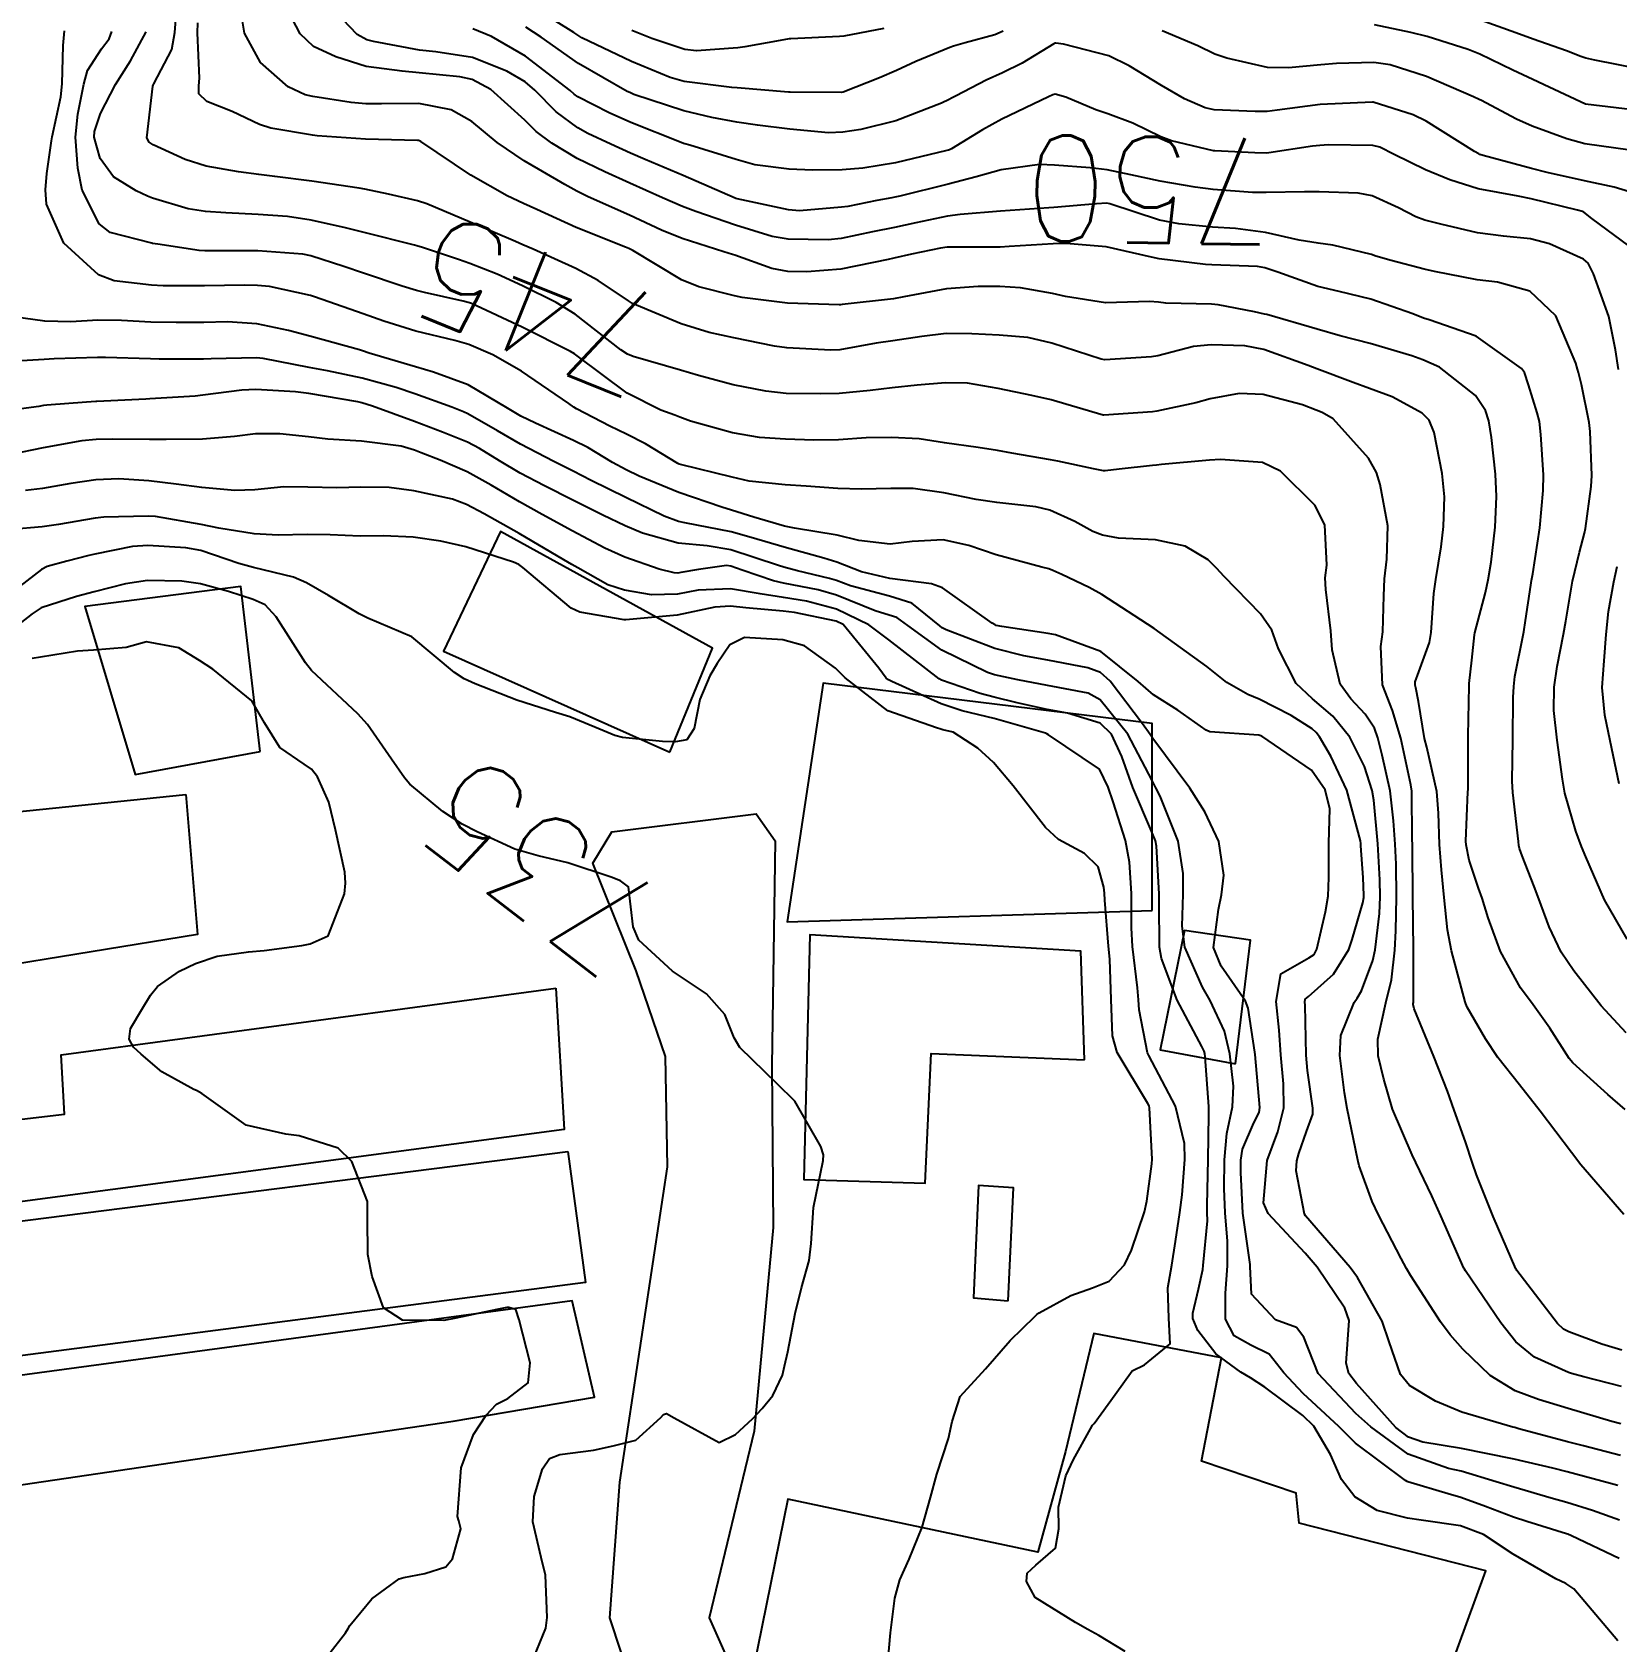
# Model space of a CAD drawing. Header units: metres. Extents: x 318500 to 325275, y 7408834 to 7428799.
# Drawn here: x 323485.8 to 323545.6, y 7420951.8 to 7421012.5 of the extents above; entities that cross this region are included whole.
import ezdxf
from ezdxf.enums import TextEntityAlignment as Align

# ---------------------------------------------------------------- set-up
doc = ezdxf.new("R2010")
doc.units = ezdxf.units.M
doc.header["$MEASUREMENT"] = 0
for name, color, linetype in [('Cemitério', 206, 'Continuous'), ('Cotas', 45, 'Continuous'), ('Curvas de Nivel 1m', 11, 'Continuous'), ('Curvas de Nivel 5m', 15, 'Continuous'), ('Edificações', 30, 'Continuous'), ('Vias Primárias', 230, 'Continuous'), ('Vias Secundárias', 230, 'Continuous')]:
    doc.layers.add(name, color=color, linetype=linetype)
doc.styles.add('Style-STANDARD', font='STANDARD.shx')

msp = doc.modelspace()

# ---------------------------------------------------------------- linework, layer by layer
at = {"layer": 'Cemitério'}
msp.add_lwpolyline([(323528.105, 7420979.365), (323528.105, 7420986.421), (323515.694, 7420987.933), (323514.331, 7420978.937), (323528.105, 7420979.365)], dxfattribs=at)
at = {"layer": 'Curvas de Nivel 1m', "flags": 128}
for points, elevation in [([(323545.891, 7420967.9), (323544.279, 7420969.776), (323543.917, 7420970.229), (323542.744, 7420971.798), (323541.955, 7420972.786), (323541.141, 7420973.822), (323540.675, 7420974.527), (323539.989, 7420975.723), (323539.939, 7420975.841), (323539.915, 7420975.917), (323539.391, 7420977.846), (323539.242, 7420978.638), (323539.114, 7420979.849), (323539.016, 7420980.895), (323538.936, 7420981.851), (323538.907, 7420983.033), (323538.841, 7420983.853), (323538.458, 7420985.524), (323538.38, 7420985.858), (323538.144, 7420987.242), (323538.049, 7420987.761), (323538.026, 7420987.862), (323538.027, 7420987.987), (323538.158, 7420988.365), (323538.56, 7420989.471), (323538.622, 7420989.856), (323538.732, 7420991.324), (323538.799, 7420991.854), (323538.999, 7420993.076), (323539.09, 7420993.851), (323539.124, 7420994.974), (323539.045, 7420995.852), (323538.739, 7420997.399), (323538.555, 7420997.857), (323538.293, 7420998.125), (323537.155, 7420998.734), (323536.302, 7420999.059), (323535.685, 7420999.281), (323534.309, 7420999.793), (323533.981, 7420999.923), (323532.319, 7421000.525), (323531.603, 7421000.668), (323530.321, 7421000.704), (323529.659, 7421000.641), (323528.314, 7421000.293), (323528.072, 7421000.244), (323526.312, 7421000.136), (323526.176, 7421000.158), (323524.321, 7421000.763), (323523.414, 7421000.974), (323522.325, 7421001.07), (323521.296, 7421001.12), (323520.325, 7421001.129), (323519.415, 7421001.022), (323518.321, 7421000.858), (323517.694, 7421000.765), (323516.315, 7421000.519), (323515.983, 7421000.495), (323514.316, 7421000.588), (323513.853, 7421000.651), (323512.321, 7421000.96), (323511.381, 7421001.167), (323510.329, 7421001.491), (323508.501, 7421002.258), (323508.341, 7421002.356), (323507.197, 7421003.125), (323506.353, 7421003.575), (323504.748, 7421004.306), (323504.363, 7421004.479), (323504.075, 7421004.604), (323502.375, 7421005.332), (323500.731, 7421006.019), (323500.386, 7421006.129), (323499.288, 7421006.381), (323498.393, 7421006.568), (323498.178, 7421006.609), (323496.397, 7421006.88), (323495.004, 7421007.046), (323494.4, 7421007.123), (323493.633, 7421007.227), (323492.405, 7421007.438), (323491.618, 7421007.692), (323490.416, 7421008.241), (323490.256, 7421008.341), (323490.169, 7421008.504), (323490.392, 7421010.453), (323490.41, 7421010.5), (323490.422, 7421010.518), (323490.441, 7421010.549), (323491.113, 7421011.838), (323491.224, 7421012.489), (323491.316, 7421013.659)], 746), ([(323546.028, 7420978.287), (323545.163, 7420979.769), (323544.46, 7420981.382), (323544.297, 7420981.778), (323544.079, 7420982.359), (323543.676, 7420983.786), (323543.582, 7420984.313), (323543.375, 7420985.791), (323543.256, 7420986.908), (323543.269, 7420987.793), (323543.38, 7420988.573), (323543.62, 7420989.788), (323543.702, 7420990.272), (323543.961, 7420991.784), (323544.221, 7420992.883), (323544.413, 7420993.594), (323544.453, 7420993.778), (323544.667, 7420995.363), (323544.691, 7420995.776), (323544.632, 7420997.429), (323544.593, 7420997.777), (323544.304, 7420999.205), (323544.185, 7420999.658), (323544.149, 7420999.782), (323544.087, 7421000.01), (323543.333, 7421001.795), (323542.354, 7421002.726), (323541.124, 7421003.063), (323540.36, 7421003.157), (323538.747, 7421003.473), (323538.365, 7421003.56), (323537.114, 7421003.879), (323536.536, 7421004.052), (323536.372, 7421004.107), (323534.923, 7421004.467), (323534.369, 7421004.533), (323533.649, 7421004.649), (323532.375, 7421004.942), (323531.25, 7421005.084), (323530.377, 7421005.135), (323529.107, 7421005.261), (323528.381, 7421005.408), (323526.507, 7421006.019), (323526.39, 7421006.041), (323526, 7421006.026), (323524.388, 7421005.885), (323524.206, 7421005.872), (323522.385, 7421005.743), (323520.859, 7421005.619), (323520.382, 7421005.558), (323519.19, 7421005.305), (323518.375, 7421005.133), (323517.552, 7421004.963), (323516.368, 7421004.715), (323515.875, 7421004.658), (323514.368, 7421004.686), (323513.769, 7421004.789), (323512.375, 7421005.211), (323510.884, 7421005.731), (323510.385, 7421005.925), (323509.627, 7421006.248), (323508.398, 7421006.805), (323507.45, 7421007.229), (323506.412, 7421007.732), (323505.452, 7421008.305), (323504.864, 7421008.753), (323504.429, 7421009.171), (323503.15, 7421010.333), (323502.446, 7421010.71), (323501.986, 7421010.807), (323500.449, 7421010.965), (323499.808, 7421011.021), (323498.452, 7421011.205), (323497.297, 7421011.567), (323496.463, 7421011.96), (323495.959, 7421012.428), (323495.364, 7421013.559)], 749), ([(323522.477, 7421012.533), (323522.163, 7421012.395), (323521.043, 7421012.094), (323520.6, 7421011.967), (323520.467, 7421011.914), (323519.186, 7421011.392), (323518.454, 7421011.056), (323517.814, 7421010.775), (323516.441, 7421010.235), (323516.376, 7421010.226), (323514.441, 7421010.235), (323514.384, 7421010.238), (323512.443, 7421010.393), (323512.248, 7421010.408), (323510.446, 7421010.638), (323509.91, 7421010.784), (323508.457, 7421011.386), (323506.588, 7421012.288), (323506.471, 7421012.358), (323506.278, 7421012.488), (323504.489, 7421013.603)], 753), ([(323545.942, 7420971.862), (323545.296, 7420972.42), (323543.968, 7420973.622), (323543.835, 7420973.782), (323543.108, 7420974.919), (323542.471, 7420975.803), (323542, 7420976.452), (323541.248, 7420977.822), (323540.78, 7420979.088), (323540.548, 7420979.833), (323540.419, 7420980.2), (323540.064, 7420981.262), (323539.947, 7420981.841), (323539.936, 7420981.977), (323540.016, 7420983.841), (323540.017, 7420983.925), (323540.021, 7420985.841), (323540.018, 7420985.954), (323540.061, 7420987.841), (323540.064, 7420987.928), (323540.165, 7420988.81), (323540.259, 7420989.759), (323540.277, 7420989.839), (323540.676, 7420991.36), (323540.776, 7420991.832), (323540.885, 7420992.498), (323541.048, 7420993.828), (323541.091, 7420994.984), (323541.055, 7420995.828), (323540.904, 7420997.208), (323540.807, 7420997.832), (323540.682, 7420998.222), (323540.299, 7420998.789), (323538.939, 7420999.854), (323538.314, 7421000.138), (323537.901, 7421000.282), (323536.323, 7421000.748), (323535.189, 7421001.046), (323534.331, 7421001.289), (323532.432, 7421001.846), (323532.339, 7421001.864), (323531.962, 7421001.946), (323530.59, 7421002.214), (323530.343, 7421002.235), (323528.62, 7421002.273), (323528.343, 7421002.308), (323528.006, 7421002.34), (323526.343, 7421002.287), (323524.829, 7421002.527), (323524.346, 7421002.639), (323523.134, 7421002.855), (323522.348, 7421002.896), (323521.54, 7421002.896), (323520.347, 7421002.818), (323518.729, 7421002.509), (323518.343, 7421002.44), (323516.404, 7421002.222), (323516.341, 7421002.214), (323516.291, 7421002.21), (323514.341, 7421002.276), (323512.628, 7421002.49), (323512.343, 7421002.552), (323511, 7421002.884), (323510.349, 7421003.15), (323508.508, 7421004.259), (323508.361, 7421004.335), (323508.234, 7421004.39), (323506.373, 7421005.132), (323504.886, 7421005.801), (323504.386, 7421006.03), (323503.766, 7421006.319), (323502.401, 7421007.099), (323500.513, 7421008.369), (323500.454, 7421008.403), (323500.42, 7421008.412), (323500.38, 7421008.411), (323498.421, 7421008.464), (323496.592, 7421008.588), (323496.422, 7421008.607), (323494.852, 7421008.872), (323494.426, 7421009.016), (323493.387, 7421009.504), (323492.434, 7421009.88), (323492.128, 7421010.166), (323492.127, 7421010.475), (323492.158, 7421010.761), (323492.088, 7421012.476), (323492.1, 7421012.851)], 747), ([(323545.98, 7420974.743), (323545.043, 7420975.769), (323544.01, 7420977.093), (323543.534, 7420977.787), (323543.076, 7420978.753), (323542.683, 7420979.801), (323542.515, 7420980.264), (323542.066, 7420981.431), (323541.961, 7420981.704), (323541.934, 7420981.812), (323541.916, 7420981.968), (323541.707, 7420983.816), (323541.685, 7420984.237), (323541.703, 7420985.816), (323541.725, 7420987.395), (323541.742, 7420987.816), (323541.784, 7420988.187), (323542.107, 7420989.811), (323542.122, 7420989.87), (323542.187, 7420990.305), (323542.383, 7420991.632), (323542.414, 7420991.807), (323542.467, 7420992.061), (323542.728, 7420993.803), (323542.851, 7420995.201), (323542.863, 7420995.801), (323542.771, 7420997.314), (323542.709, 7420997.804), (323542.629, 7420998.14), (323542.304, 7420999.193), (323542.149, 7420999.653), (323542.038, 7420999.814), (323540.328, 7421001.027), (323538.551, 7421001.644), (323538.338, 7421001.707), (323537.936, 7421001.866), (323536.348, 7421002.428), (323535.152, 7421002.708), (323534.35, 7421002.907), (323532.843, 7421003.447), (323532.357, 7421003.612), (323532.07, 7421003.657), (323530.357, 7421003.717), (323530.117, 7421003.733), (323528.359, 7421003.94), (323528.079, 7421004.003), (323526.366, 7421004.4), (323524.853, 7421004.529), (323524.367, 7421004.512), (323522.708, 7421004.417), (323522.365, 7421004.391), (323522.065, 7421004.382), (323520.364, 7421004.381), (323520.115, 7421004.352), (323519.017, 7421004.12), (323518.358, 7421003.971), (323518.146, 7421003.922), (323516.354, 7421003.556), (323515.074, 7421003.451), (323514.353, 7421003.472), (323513.752, 7421003.587), (323512.359, 7421004.08), (323512.263, 7421004.115), (323511.936, 7421004.216), (323510.367, 7421004.715), (323509.587, 7421005.033), (323508.38, 7421005.592), (323506.827, 7421006.283), (323506.393, 7421006.499), (323505.946, 7421006.748), (323504.41, 7421007.642), (323503.387, 7421008.33), (323502.428, 7421009.12), (323501.653, 7421009.572), (323500.434, 7421009.801), (323499.027, 7421009.791), (323498.434, 7421009.794), (323497.88, 7421009.843), (323496.436, 7421010.065), (323496.15, 7421010.137), (323495.501, 7421010.434), (323494.454, 7421011.353), (323493.856, 7421012.456), (323493.73, 7421013.209)], 748), ([(323546.375, 7421004.223), (323544.695, 7421005.469), (323544.389, 7421005.701), (323544.339, 7421005.73), (323544.153, 7421005.784), (323542.396, 7421006.214), (323541.906, 7421006.309), (323540.401, 7421006.592), (323539.333, 7421006.924), (323538.412, 7421007.3), (323537.236, 7421007.878), (323536.694, 7421008.157), (323536.423, 7421008.219), (323534.751, 7421008.243), (323534.423, 7421008.226), (323534.151, 7421008.194), (323532.503, 7421007.939), (323532.432, 7421007.928), (323531.978, 7421007.947), (323530.467, 7421008.016), (323530.42, 7421008.018), (323528.831, 7421008.401), (323528.426, 7421008.554), (323527.376, 7421009.066), (323526.434, 7421009.419), (323525.98, 7421009.572), (323524.84, 7421010.044), (323524.442, 7421010.151), (323524.358, 7421010.134), (323524.194, 7421010.054), (323522.431, 7421009.211), (323521.696, 7421008.818), (323520.528, 7421008.099), (323520.459, 7421008.06), (323520.419, 7421008.05), (323520.349, 7421008.031), (323518.412, 7421007.57), (323517.187, 7421007.369), (323516.407, 7421007.306), (323515.283, 7421007.295), (323514.407, 7421007.322), (323513.112, 7421007.497), (323512.412, 7421007.688), (323510.652, 7421008.237), (323510.471, 7421008.29), (323510.421, 7421008.3), (323510.328, 7421008.333), (323508.428, 7421009.083), (323507.61, 7421009.45), (323506.438, 7421010.052), (323506.297, 7421010.151), (323506.138, 7421010.295), (323504.459, 7421011.588), (323503.17, 7421012.333), (323502.474, 7421012.624)], 751), ([(323546.399, 7421006.391), (323545.529, 7421006.643), (323544.407, 7421006.887), (323543.004, 7421007.208), (323542.413, 7421007.35), (323540.586, 7421007.838), (323540.462, 7421007.881), (323540.421, 7421007.904), (323540.267, 7421007.996), (323538.433, 7421009.143), (323537.943, 7421009.376), (323536.44, 7421009.855), (323536.408, 7421009.859), (323534.438, 7421009.765), (323532.821, 7421009.551), (323532.436, 7421009.509), (323531.993, 7421009.504), (323530.436, 7421009.571), (323530.102, 7421009.641), (323529.318, 7421009.987), (323528.447, 7421010.481), (323527.238, 7421011.232), (323526.464, 7421011.607), (323524.751, 7421012.046), (323524.47, 7421012.08), (323524.444, 7421012.076), (323524.39, 7421012.051), (323523.201, 7421011.327), (323522.453, 7421010.962), (323521.844, 7421010.691), (323520.7, 7421010.097), (323520.533, 7421010.005), (323520.439, 7421009.955), (323520.149, 7421009.817), (323518.43, 7421009.147), (323517.107, 7421008.83), (323516.426, 7421008.719), (323515.888, 7421008.703), (323514.427, 7421008.842), (323513.212, 7421008.982), (323512.429, 7421009.101), (323511.486, 7421009.28), (323510.433, 7421009.528), (323508.548, 7421010.149), (323508.439, 7421010.192), (323508.393, 7421010.214), (323508.293, 7421010.262), (323506.455, 7421011.314), (323505.055, 7421012.311), (323504.475, 7421012.683)], 752), ([(323517.98, 7421012.635), (323516.473, 7421012.351), (323516.303, 7421012.331), (323514.471, 7421012.246), (323514.41, 7421012.242), (323514.063, 7421012.186), (323512.73, 7421011.942), (323512.465, 7421011.91), (323510.908, 7421011.789), (323510.464, 7421011.845), (323509.227, 7421012.252), (323508.474, 7421012.557)], 754), ([(323546.447, 7421009.538), (323544.45, 7421009.78), (323543.083, 7421010.427), (323542.459, 7421010.713), (323541.703, 7421011.065), (323540.467, 7421011.663), (323540.025, 7421011.844), (323538.477, 7421012.334), (323537.861, 7421012.487), (323536.483, 7421012.769)], 754), ([(323545.784, 7420960.003), (323545.447, 7420960.093), (323543.792, 7420960.583), (323542.677, 7420960.917), (323541.802, 7420961.245), (323540.848, 7420961.82), (323539.82, 7420962.82), (323539.344, 7420963.356), (323538.98, 7420963.843), (323537.856, 7420965.589), (323537.696, 7420965.862), (323537.494, 7420966.237), (323536.64, 7420967.879), (323536.402, 7420968.389), (323535.908, 7420969.735), (323535.869, 7420969.89), (323535.856, 7420969.946), (323535.464, 7420971.895), (323535.361, 7420972.484), (323535.179, 7420973.898), (323535.222, 7420974.653), (323535.719, 7420975.893), (323535.832, 7420976.052), (323535.997, 7420976.337), (323536.425, 7420977.472), (323536.511, 7420977.883), (323536.675, 7420979.246), (323536.704, 7420979.88), (323536.693, 7420980.517), (323536.618, 7420981.882), (323536.458, 7420983.521), (323536.401, 7420983.885), (323536.114, 7420984.795), (323535.555, 7420985.899), (323534.921, 7420986.691), (323534.144, 7420987.353), (323533.533, 7420987.926), (323532.867, 7420989.235), (323532.61, 7420989.936), (323532.189, 7420990.557), (323530.815, 7420991.961), (323530.53, 7420992.282), (323530.216, 7420992.59), (323529.347, 7420993.109), (323528.223, 7420993.349), (323526.832, 7420993.406), (323526.225, 7420993.519), (323525.863, 7420993.664), (323525.188, 7420994.036), (323524.236, 7420994.466), (323523.706, 7420994.589), (323522.24, 7420994.754), (323521.456, 7420994.873), (323520.245, 7420995.119), (323519.087, 7420995.278), (323518.247, 7420995.284), (323517.138, 7420995.255), (323516.247, 7420995.281), (323515.05, 7420995.366), (323514.249, 7420995.418), (323512.892, 7420995.558), (323512.252, 7420995.706), (323510.302, 7420996.187), (323510.26, 7420996.198), (323510.199, 7420996.231), (323508.987, 7420996.969), (323508.271, 7420997.326), (323507.643, 7420997.639), (323506.382, 7420998.288), (323506.281, 7420998.35), (323506.09, 7420998.484), (323504.301, 7420999.708), (323503.23, 7421000.326), (323502.316, 7421000.719), (323501.795, 7421000.87), (323500.323, 7421001.222), (323499.117, 7421001.594), (323498.332, 7421001.87), (323496.785, 7421002.413), (323496.454, 7421002.531), (323496.341, 7421002.564), (323494.797, 7421002.896), (323494.345, 7421002.945), (323493.851, 7421002.949), (323492.345, 7421002.928), (323490.782, 7421002.931), (323490.345, 7421002.955), (323488.945, 7421003.12), (323488.348, 7421003.346), (323487.044, 7421004.543), (323486.382, 7421006.005), (323486.342, 7421006.551), (323486.399, 7421007.162), (323486.57, 7421008.396), (323486.594, 7421008.548), (323486.921, 7421010.059), (323486.975, 7421010.545), (323487.009, 7421011.998), (323487.066, 7421012.544)], 743), ([(323545.805, 7420961.41), (323544.391, 7420961.771), (323543.926, 7420961.893), (323543.812, 7420961.931), (323542.528, 7420962.51), (323541.823, 7420963.095), (323541.259, 7420963.816), (323539.922, 7420965.766), (323539.882, 7420965.83), (323539.861, 7420965.872), (323538.987, 7420967.844), (323538.652, 7420968.603), (323538.049, 7420969.858), (323537.914, 7420970.143), (323537.169, 7420971.872), (323536.837, 7420972.997), (323536.631, 7420973.88), (323536.611, 7420974.516), (323536.922, 7420975.876), (323537.132, 7420976.745), (323537.258, 7420977.871), (323537.299, 7420978.603), (323537.317, 7420979.871), (323537.306, 7420981.115), (323537.268, 7420981.872), (323537.209, 7420982.748), (323537.085, 7420983.875), (323536.773, 7420985.227), (323536.617, 7420985.883), (323536.495, 7420986.246), (323536.139, 7420986.765), (323535.598, 7420987.352), (323535.191, 7420987.904), (323534.886, 7420989.193), (323534.848, 7420989.91), (323534.65, 7420991.467), (323534.632, 7420991.914), (323534.688, 7420992.387), (323534.615, 7420993.914), (323534.241, 7420994.652), (323532.939, 7420995.933), (323532.263, 7420996.261), (323530.676, 7420996.376), (323530.264, 7420996.346), (323528.453, 7420996.188), (323528.262, 7420996.166), (323528.115, 7420996.148), (323526.851, 7420996.014), (323526.331, 7420995.947), (323526.259, 7420995.953), (323525.892, 7420996.026), (323524.536, 7420996.319), (323524.263, 7420996.369), (323522.809, 7420996.615), (323522.266, 7420996.715), (323521.531, 7420996.823), (323520.269, 7420997.004), (323519.308, 7420997.152), (323518.271, 7420997.212), (323517.314, 7420997.188), (323516.27, 7420997.124), (323515.338, 7420997.101), (323514.27, 7420997.148), (323513.287, 7420997.212), (323512.272, 7420997.379), (323510.677, 7420997.825), (323510.277, 7420997.97), (323510.093, 7420998.047), (323509.567, 7420998.241), (323508.289, 7420998.876), (323506.407, 7421000.289), (323506.311, 7421000.361), (323506.153, 7421000.451), (323504.326, 7421001.374), (323502.422, 7421002.256), (323502.339, 7421002.287), (323502.1, 7421002.344), (323500.648, 7421002.67), (323500.344, 7421002.751), (323499.801, 7421002.92), (323498.35, 7421003.402), (323497.608, 7421003.656), (323496.356, 7421004.064), (323496.055, 7421004.123), (323494.358, 7421004.248), (323492.574, 7421004.252), (323492.358, 7421004.246), (323492.145, 7421004.26), (323490.581, 7421004.497), (323490.387, 7421004.526), (323490.361, 7421004.535), (323488.784, 7421004.941), (323488.371, 7421005.265), (323487.736, 7421006.537), (323487.57, 7421007.371), (323487.476, 7421008.539), (323487.565, 7421009.402), (323487.797, 7421010.536), (323487.928, 7421011.055), (323488.46, 7421011.873), (323488.75, 7421012.241), (323488.855, 7421012.524)], 744), ([(323546.139, 7421008.049), (323544.428, 7421008.283), (323543.75, 7421008.47), (323542.437, 7421008.954), (323541.841, 7421009.219), (323540.688, 7421009.836), (323540.523, 7421009.921), (323540.442, 7421009.959), (323540.224, 7421010.062), (323538.454, 7421010.823), (323537.077, 7421011.264), (323536.462, 7421011.351), (323535.061, 7421011.311), (323534.46, 7421011.268), (323533.241, 7421011.15), (323532.458, 7421011.167), (323530.915, 7421011.511), (323530.465, 7421011.662), (323529.818, 7421011.98), (323528.478, 7421012.549)], 753), ([(323545.766, 7420958.8), (323544.372, 7420959.17), (323543.773, 7420959.323), (323541.931, 7420959.808), (323541.781, 7420959.858), (323541.713, 7420959.879), (323539.789, 7420960.437), (323538.789, 7420960.851), (323537.804, 7420961.44), (323537.464, 7420961.865), (323537.04, 7420963.09), (323536.783, 7420963.876), (323535.854, 7420965.521), (323535.565, 7420965.893), (323533.889, 7420967.849), (323533.854, 7420967.911), (323533.536, 7420969.545), (323533.555, 7420969.915), (323533.635, 7420970.194), (323533.927, 7420971.025), (323534.163, 7420971.682), (323534.167, 7420971.908), (323533.961, 7420973.323), (323533.917, 7420973.911), (323533.869, 7420975.792), (323533.862, 7420975.912), (323533.879, 7420976.024), (323533.993, 7420976.122), (323534.945, 7420976.962), (323535.518, 7420977.895), (323535.65, 7420978.271), (323536.047, 7420979.659), (323536.086, 7420979.853), (323536.088, 7420979.889), (323536.088, 7420979.927), (323536.057, 7420980.604), (323535.975, 7420981.797), (323535.973, 7420981.891), (323535.965, 7420981.998), (323535.444, 7420983.9), (323534.84, 7420985.189), (323534.417, 7420985.916), (323534.294, 7420986.08), (323534.133, 7420986.212), (323533.351, 7420986.715), (323532.144, 7420987.336), (323531.71, 7420987.511), (323530.916, 7420987.959), (323530.159, 7420988.574), (323528.18, 7420990), (323526.199, 7420991.289), (323525.729, 7420991.553), (323524.695, 7420992.043), (323524.347, 7420992.193), (323524.203, 7420992.248), (323523.937, 7420992.321), (323522.21, 7420992.779), (323521.18, 7420993.126), (323520.219, 7420993.347), (323519.047, 7420993.288), (323518.216, 7420993.188), (323517.038, 7420993.322), (323516.221, 7420993.523), (323514.609, 7420993.789), (323514.225, 7420993.863), (323513.073, 7420994.197), (323512.234, 7420994.468), (323511.866, 7420994.583), (323510.243, 7420995.129), (323508.752, 7420995.753), (323508.256, 7420995.99), (323507.746, 7420996.268), (323506.806, 7420996.823), (323506.268, 7420997.096), (323504.836, 7420997.743), (323504.277, 7420998.014), (323504.089, 7420998.124), (323503.783, 7420998.317), (323502.293, 7420999.198), (323500.989, 7420999.671), (323500.302, 7420999.867), (323498.565, 7421000.387), (323498.311, 7421000.475), (323498.195, 7421000.509), (323496.319, 7421001.025), (323495.514, 7421001.241), (323494.326, 7421001.493), (323493.221, 7421001.567), (323492.326, 7421001.55), (323491.273, 7421001.538), (323490.326, 7421001.562), (323489.219, 7421001.624), (323488.326, 7421001.627), (323487.303, 7421001.563), (323486.326, 7421001.591), (323485.142, 7421001.753)], 742), ([(323545.673, 7420957.675), (323545.387, 7420957.755), (323543.756, 7420958.189), (323543.216, 7420958.331), (323541.763, 7420958.665), (323540.704, 7420958.883), (323539.769, 7420959.072), (323538.312, 7420959.312), (323537.775, 7420959.495), (323537.294, 7420959.867), (323535.805, 7420961.525), (323535.526, 7420961.893), (323535.414, 7420962.294), (323535.532, 7420963.893), (323535.367, 7420964.365), (323534.324, 7420965.905), (323533.868, 7420966.44), (323532.476, 7420967.931), (323532.299, 7420968.339), (323532.446, 7420969.932), (323532.837, 7420971.015), (323533.068, 7420971.923), (323533.054, 7420972.823), (323532.961, 7420973.925), (323532.898, 7420974.845), (323532.784, 7420975.928), (323532.955, 7420976.976), (323534.015, 7420977.582), (323534.216, 7420977.709), (323534.319, 7420977.907), (323534.643, 7420979.309), (323534.745, 7420979.91), (323534.761, 7420980.614), (323534.77, 7420981.909), (323534.802, 7420983.196), (323534.627, 7420983.912), (323534.111, 7420984.654), (323532.236, 7420985.939), (323532.13, 7420985.972), (323530.272, 7420986.108), (323530.132, 7420986.16), (323529.072, 7420986.919), (323528.145, 7420987.495), (323527.576, 7420988.006), (323526.167, 7420989.137), (323524.456, 7420989.766), (323524.176, 7420989.812), (323522.427, 7420990.076), (323522.221, 7420990.12), (323522.181, 7420990.135), (323522.063, 7420990.199), (323520.194, 7420991.536), (323519.774, 7420991.685), (323518.198, 7420991.885), (323517.134, 7420992.141), (323516.205, 7420992.502), (323515.712, 7420992.652), (323514.213, 7420993.073), (323512.978, 7420993.439), (323512.221, 7420993.643), (323510.466, 7420993.988), (323510.227, 7420994.038), (323509.687, 7420994.238), (323508.24, 7420994.942), (323506.941, 7420995.588), (323506.255, 7420995.933), (323505.525, 7420996.297), (323504.266, 7420996.959), (323503.403, 7420997.454), (323502.278, 7420998.103), (323502.116, 7420998.18), (323501.679, 7420998.349), (323500.287, 7420998.855), (323499.581, 7420999.087), (323498.296, 7420999.441), (323496.993, 7420999.716), (323496.301, 7420999.845), (323494.563, 7421000.19), (323494.306, 7421000.216), (323492.602, 7421000.171), (323492.305, 7421000.165), (323490.637, 7421000.163), (323490.305, 7421000.171), (323488.611, 7421000.22), (323488.305, 7421000.219), (323486.68, 7421000.171), (323486.304, 7421000.153), (323484.82, 7421000.055)], 741), ([(323545.718, 7420954.918), (323543.926, 7420955.777), (323543.785, 7420955.834), (323543.731, 7420955.855), (323542.242, 7420956.31), (323541.737, 7420956.475), (323540.676, 7420956.885), (323539.744, 7420957.223), (323539.266, 7420957.358), (323537.75, 7420957.813), (323537.718, 7420957.829), (323537.656, 7420957.861), (323535.771, 7420959.277), (323535.145, 7420959.896), (323533.799, 7420961.144), (323533.066, 7420961.921), (323532.518, 7420962.63), (323531.82, 7420962.972), (323531.192, 7420963.318), (323530.868, 7420963.954), (323530.872, 7420964.927), (323530.945, 7420965.954), (323530.938, 7420966.89), (323530.852, 7420967.956), (323530.813, 7420968.871), (323530.829, 7420969.956), (323530.922, 7420970.958), (323531.13, 7420971.952), (323531.17, 7420972.734), (323531.03, 7420973.954), (323530.835, 7420974.814), (323530.292, 7420975.965), (323529.997, 7420976.469), (323529.336, 7420977.977), (323529.233, 7420978.777), (323529.274, 7420979.978), (323529.273, 7420980.762), (323529.083, 7420981.98), (323528.407, 7420983.676), (323528.24, 7420983.989), (323528.104, 7420984.266), (323527.177, 7420986.01), (323526.143, 7420987.312), (323525.683, 7420987.565), (323524.148, 7420987.849), (323523.03, 7420988.061), (323522.153, 7420988.251), (323521.89, 7420988.338), (323520.166, 7420989.185), (323518.885, 7420990.119), (323518.471, 7420990.414), (323518.184, 7420990.503), (323517.65, 7420990.67), (323516.191, 7420991.258), (323515.496, 7420991.464), (323514.195, 7420991.71), (323513.812, 7420991.801), (323512.636, 7420992.203), (323512.202, 7420992.354), (323512.036, 7420992.378), (323510.981, 7420992.222), (323510.313, 7420992.115), (323510.199, 7420992.094), (323510.064, 7420992.097), (323509.503, 7420992.24), (323508.206, 7420992.687), (323507.454, 7420993.029), (323506.221, 7420993.685), (323505.09, 7420994.301), (323504.237, 7420994.778), (323503.167, 7420995.405), (323502.254, 7420995.908), (323501.241, 7420996.355), (323500.525, 7420996.628), (323500.264, 7420996.728), (323499.764, 7420996.876), (323498.267, 7420997.073), (323497.003, 7420997.145), (323496.268, 7420997.226), (323495.183, 7420997.35), (323494.269, 7420997.341), (323493.482, 7420997.244), (323492.267, 7420997.138), (323490.903, 7420997.127), (323490.266, 7420997.134), (323488.893, 7420997.147), (323488.266, 7420997.136), (323487.722, 7420997.079), (323486.263, 7420996.816), (323485.037, 7420996.568)], 739), ([(323545.671, 7420951.81), (323544.015, 7420953.775), (323543.703, 7420953.977), (323543.335, 7420954.156), (323541.719, 7420955.079), (323540.596, 7420955.821), (323539.733, 7420956.157), (323538.253, 7420956.37), (323537.736, 7420956.438), (323536.59, 7420956.728), (323535.744, 7420957.247), (323535.244, 7420957.895), (323534.825, 7420958.838), (323534.198, 7420959.906), (323533.786, 7420960.316), (323532.352, 7420961.381), (323531.807, 7420961.733), (323531.449, 7420961.945), (323530.501, 7420962.643), (323529.825, 7420963.52), (323529.64, 7420963.972), (323529.629, 7420964.176), (323529.847, 7420965.085), (323530.009, 7420965.817), (323530.03, 7420965.967), (323530.189, 7420967.662), (323530.178, 7420967.966), (323530.172, 7420968.245), (323530.209, 7420969.966), (323530.242, 7420971.659), (323530.24, 7420971.965), (323530.097, 7420973.84), (323530.084, 7420973.968), (323530.06, 7420974.058), (323529.973, 7420974.236), (323529.038, 7420975.98), (323528.449, 7420977.55), (323528.376, 7420977.986), (323528.369, 7420979.663), (323528.371, 7420979.987), (323528.266, 7420981.79), (323528.231, 7420981.988), (323528.076, 7420982.362), (323527.374, 7420984.001), (323526.951, 7420985.174), (323526.561, 7420986.016), (323526.134, 7420986.435), (323524.912, 7420986.812), (323524.139, 7420986.945), (323523.009, 7420987.193), (323522.143, 7420987.407), (323521.616, 7420987.551), (323520.149, 7420988.058), (323520.063, 7420988.101), (323518.172, 7420989.574), (323517.411, 7420990.138), (323516.186, 7420990.729), (323515.056, 7420991.034), (323514.19, 7420991.168), (323513.311, 7420991.313), (323512.193, 7420991.498), (323510.972, 7420991.442), (323510.191, 7420991.301), (323509.216, 7420991.27), (323508.192, 7420991.442), (323507.57, 7420991.645), (323506.428, 7420992.287), (323506.202, 7420992.42), (323505.908, 7420992.589), (323504.219, 7420993.58), (323502.894, 7420994.33), (323502.235, 7420994.675), (323501.702, 7420994.884), (323500.242, 7420995.195), (323499.309, 7420995.315), (323498.244, 7420995.331), (323497.342, 7420995.306), (323496.244, 7420995.338), (323495.335, 7420995.342), (323494.242, 7420995.227), (323493.495, 7420995.204), (323492.243, 7420995.324), (323491.281, 7420995.447), (323490.246, 7420995.573), (323489.112, 7420995.652), (323488.246, 7420995.61), (323487.309, 7420995.474), (323486.241, 7420995.286), (323485.589, 7420995.21)], 738), ([(323527.081, 7420951.416), (323526.088, 7420952.014), (323525.673, 7420952.247), (323525.203, 7420952.501), (323523.691, 7420953.452), (323523.355, 7420954.053), (323523.387, 7420954.371), (323523.709, 7420954.672), (323524.452, 7420955.306), (323524.577, 7420956.037), (323524.561, 7420956.86), (323524.849, 7420958.034), (323525.136, 7420958.652), (323525.777, 7420959.815), (323525.854, 7420959.944), (323525.915, 7420960.018), (323526.702, 7420961.101), (323527.345, 7420961.997), (323527.812, 7420962.22), (323528.786, 7420963.015), (323528.725, 7420963.981), (323528.696, 7420965.133), (323528.843, 7420965.98), (323528.98, 7420966.872), (323529.144, 7420967.977), (323529.229, 7420968.644), (323529.331, 7420969.976), (323529.322, 7420970.573), (323528.979, 7420971.98), (323527.969, 7420973.899), (323527.929, 7420973.991), (323527.614, 7420975.623), (323527.581, 7420975.996), (323527.552, 7420976.442), (323527.362, 7420978), (323527.322, 7420978.709), (323527.326, 7420980.001), (323527.25, 7420981.19), (323527.09, 7420982.005), (323526.634, 7420983.469), (323526.444, 7420984.015), (323526.11, 7420984.695), (323524.185, 7420985.994), (323524.13, 7420986.029), (323524.071, 7420986.051), (323522.135, 7420986.609), (323520.936, 7420986.892), (323520.136, 7420987.154), (323518.279, 7420987.997), (323518.149, 7420988.06), (323518.068, 7420988.131), (323517.784, 7420988.505), (323516.439, 7420990.147), (323516.181, 7420990.274), (323514.612, 7420990.601), (323514.185, 7420990.652), (323512.765, 7420990.78), (323512.186, 7420990.843), (323511.599, 7420990.803), (323510.183, 7420990.503), (323508.244, 7420990.323), (323508.181, 7420990.323), (323506.513, 7420990.615), (323506.185, 7420990.771), (323504.357, 7420992.308), (323504.202, 7420992.415), (323504.008, 7420992.508), (323502.211, 7420993.076), (323501.268, 7420993.301), (323500.216, 7420993.451), (323499.105, 7420993.493), (323498.216, 7420993.483), (323497.094, 7420993.53), (323496.217, 7420993.55), (323495.128, 7420993.525), (323494.217, 7420993.567), (323492.893, 7420993.79), (323492.222, 7420993.93), (323490.499, 7420994.223), (323490.226, 7420994.237), (323488.554, 7420994.196), (323488.224, 7420994.162), (323486.841, 7420993.923), (323486.219, 7420993.835), (323485.049, 7420993.736)], 737), ([(323518.086, 7420950.556), (323518.226, 7420952.122), (323518.387, 7420953.422), (323518.585, 7420954.117), (323518.931, 7420954.892), (323519.427, 7420956.105), (323519.741, 7420957.219), (323519.978, 7420958.097), (323520.412, 7420959.449), (323520.559, 7420960.088), (323520.851, 7420961.027), (323521.81, 7420962.07), (323522.741, 7420963.141), (323523.67, 7420964.052), (323523.754, 7420964.128), (323523.832, 7420964.185), (323525.032, 7420964.843), (323525.847, 7420965.127), (323526.478, 7420965.383), (323527.053, 7420966.002), (323527.317, 7420966.55), (323527.812, 7420967.991), (323527.894, 7420968.401), (323528.09, 7420969.806), (323528.096, 7420969.988), (323528.005, 7420971.924), (323527.99, 7420971.99), (323527.941, 7420972.08), (323526.783, 7420974.008), (323526.604, 7420974.638), (323526.558, 7420976.011), (323526.498, 7420977.528), (323526.457, 7420978.013), (323526.309, 7420979.753), (323526.298, 7420980.016), (323526.279, 7420980.243), (323526.06, 7420981.006), (323525.552, 7420981.515), (323524.564, 7420982.043), (323524.077, 7420982.499), (323522.856, 7420984.062), (323522.113, 7420984.946), (323521.525, 7420985.483), (323520.596, 7420986.093), (323520.203, 7420986.18), (323520.122, 7420986.203), (323519.969, 7420986.255), (323518.131, 7420986.892), (323516.521, 7420988.146), (323516.155, 7420988.5), (323514.986, 7420989.35), (323514.171, 7420989.574), (323512.715, 7420989.659), (323512.168, 7420989.379), (323511.691, 7420988.681), (323511.409, 7420988.217), (323511.036, 7420987.321), (323510.826, 7420986.223), (323510.54, 7420985.801), (323510.115, 7420985.72), (323509.621, 7420985.744), (323508.116, 7420985.894), (323507.822, 7420985.969), (323507.071, 7420986.276), (323506.126, 7420986.668), (323505.585, 7420986.838), (323504.135, 7420987.304), (323502.564, 7420987.914), (323502.146, 7420988.103), (323501.78, 7420988.346), (323500.17, 7420989.683), (323498.504, 7420990.387), (323498.182, 7420990.552), (323497.027, 7420991.246), (323496.193, 7420991.728), (323495.706, 7420991.938), (323494.199, 7420992.307), (323493.639, 7420992.456), (323492.207, 7420992.939), (323491.643, 7420993.044), (323490.209, 7420993.126), (323489.627, 7420993.091), (323488.204, 7420992.811), (323487.979, 7420992.756), (323487.156, 7420992.54), (323486.41, 7420992.336), (323486.197, 7420992.229), (323484.646, 7420991.034)], 736), ([(323496.328, 7420950.41), (323497.667, 7420952.116), (323497.773, 7420952.285), (323497.835, 7420952.388), (323498.666, 7420953.399), (323499.697, 7420954.148), (323499.865, 7420954.2), (323500.657, 7420954.356), (323501.447, 7420954.601), (323501.709, 7420954.91), (323502.021, 7420956.04), (323501.937, 7420956.337), (323501.897, 7420956.503), (323502.028, 7420958.336), (323502.501, 7420959.597), (323502.972, 7420960.322), (323503.364, 7420960.738), (323503.79, 7420960.96), (323504.553, 7420961.548), (323504.634, 7420962.302), (323504.213, 7420963.919), (323504.087, 7420964.307), (323503.831, 7420964.392), (323503.75, 7420964.392), (323503.377, 7420964.317), (323501.826, 7420963.985), (323501.377, 7420963.9), (323499.823, 7420963.912), (323499.101, 7420964.377), (323498.669, 7420965.561), (323498.513, 7420966.383), (323498.497, 7420967.761), (323498.495, 7420968.384), (323497.903, 7420969.898), (323497.394, 7420970.398), (323495.917, 7420970.87), (323495.416, 7420970.929), (323493.922, 7420971.265), (323492.243, 7420972.467), (323492.048, 7420972.576), (323491.941, 7420972.616), (323490.742, 7420973.282), (323489.954, 7420973.946), (323489.663, 7420974.21), (323489.506, 7420974.507), (323489.558, 7420974.915), (323489.977, 7420975.633), (323490.314, 7420976.166), (323490.577, 7420976.491), (323491.398, 7420977.08), (323492.003, 7420977.369), (323492.824, 7420977.646), (323494.01, 7420977.805), (323494.6, 7420977.853), (323496.014, 7420978.04), (323496.33, 7420978.101), (323497.009, 7420978.405), (323497.628, 7420979.988), (323497.671, 7420980.396), (323497.636, 7420980.806), (323497.293, 7420982.402), (323497.041, 7420983.451), (323496.609, 7420984.412), (323496.378, 7420984.691), (323496.105, 7420984.886), (323495.185, 7420985.508), (323494.615, 7420986.443), (323494.132, 7420987.269), (323492.667, 7420988.465), (323492.155, 7420988.788), (323491.375, 7420989.269), (323490.165, 7420989.499), (323489.388, 7420989.285), (323488.16, 7420989.183), (323487.553, 7420989.142), (323486.156, 7420988.925), (323485.844, 7420988.865)], 734)]:
    msp.add_lwpolyline(points, dxfattribs=dict(at, elevation=elevation))
at = {"layer": 'Curvas de Nivel 5m', "flags": 128}
for points, elevation in [([(323545.696, 7420999.766), (323545.577, 7421000.512), (323545.333, 7421001.77), (323544.757, 7421003.383), (323544.548, 7421003.778), (323544.372, 7421003.933), (323543.089, 7421004.512), (323542.379, 7421004.701), (323541.356, 7421004.801), (323540.381, 7421004.924), (323538.988, 7421005.25), (323538.385, 7421005.403), (323538.046, 7421005.524), (323537.39, 7421005.875), (323536.396, 7421006.318), (323535.873, 7421006.423), (323534.398, 7421006.479), (323533.853, 7421006.471), (323532.398, 7421006.444), (323531.891, 7421006.454), (323530.399, 7421006.563), (323529.729, 7421006.651), (323528.403, 7421006.877), (323527.3, 7421007.118), (323526.409, 7421007.306), (323525.764, 7421007.383), (323524.411, 7421007.482), (323523.851, 7421007.498), (323522.408, 7421007.298), (323521.46, 7421007.034), (323520.4, 7421006.762), (323518.581, 7421006.315), (323518.392, 7421006.274), (323518.276, 7421006.248), (323517.716, 7421006.14), (323516.619, 7421005.924), (323516.386, 7421005.891), (323514.798, 7421005.762), (323514.384, 7421005.79), (323512.438, 7421006.209), (323512.39, 7421006.224), (323512.371, 7421006.229), (323510.403, 7421007.088), (323508.975, 7421007.691), (323508.415, 7421007.936), (323507.677, 7421008.271), (323506.815, 7421008.675), (323506.426, 7421008.884), (323505.621, 7421009.491), (323504.813, 7421010.314), (323504.445, 7421010.622), (323503.754, 7421011.023), (323502.458, 7421011.545), (323501.07, 7421011.752), (323500.462, 7421011.817), (323498.723, 7421012.14), (323498.467, 7421012.202), (323498.109, 7421012.404), (323496.495, 7421014.105)], 750), ([(323546.464, 7421011.113), (323544.807, 7421011.436), (323544.467, 7421011.51), (323544.268, 7421011.583), (323543.73, 7421011.791), (323542.476, 7421012.229), (323541.824, 7421012.476), (323540.487, 7421012.952)], 755), ([(323545.82, 7420962.776), (323545.071, 7420963.01), (323543.827, 7420963.466), (323543.621, 7420963.576), (323543.398, 7420963.786), (323541.86, 7420965.783), (323541.842, 7420965.81), (323541.823, 7420965.848), (323540.966, 7420967.819), (323540.341, 7420969.39), (323540.191, 7420969.827), (323539.922, 7420970.634), (323539.501, 7420971.837), (323539.242, 7420972.55), (323538.723, 7420973.852), (323537.988, 7420975.649), (323537.944, 7420975.815), (323537.949, 7420975.861), (323537.955, 7420975.896), (323537.965, 7420977.861), (323537.964, 7420977.917), (323537.936, 7420979.862), (323537.924, 7420981.718), (323537.92, 7420981.862), (323537.911, 7420982.024), (323537.893, 7420983.863), (323537.86, 7420984.107), (323537.482, 7420985.87), (323537.169, 7420986.903), (323536.794, 7420987.88), (323536.731, 7420989.322), (323536.809, 7420989.881), (323536.845, 7420991.236), (323536.864, 7420991.88), (323536.951, 7420992.612), (323536.987, 7420993.879), (323536.703, 7420995.434), (323536.561, 7420995.885), (323536.268, 7420996.432), (323534.924, 7420997.91), (323534.519, 7420998.144), (323534.293, 7420998.24), (323533.778, 7420998.443), (323532.293, 7420998.83), (323531.385, 7420998.863), (323530.29, 7420998.659), (323529.747, 7420998.519), (323528.283, 7420998.195), (323528.108, 7420998.176), (323526.28, 7420998.052), (323526.248, 7420998.053), (323524.289, 7420998.628), (323523.556, 7420998.796), (323522.295, 7420999.057), (323521.137, 7420999.252), (323520.298, 7420999.272), (323519.235, 7420999.176), (323518.294, 7420999.078), (323517.462, 7420998.973), (323516.291, 7420998.869), (323515.606, 7420998.851), (323514.29, 7420998.869), (323513.53, 7420998.953), (323512.295, 7420999.196), (323510.981, 7420999.542), (323510.303, 7420999.745), (323508.526, 7421000.257), (323508.311, 7421000.345), (323508.058, 7421000.519), (323506.333, 7421001.853), (323505.616, 7421002.297), (323504.346, 7421002.926), (323503.389, 7421003.363), (323502.354, 7421003.775), (323501.93, 7421003.92), (323500.568, 7421004.367), (323500.361, 7421004.437), (323500.272, 7421004.46), (323498.368, 7421004.937), (323497.661, 7421005.11), (323496.375, 7421005.409), (323495.48, 7421005.537), (323494.378, 7421005.622), (323493.154, 7421005.687), (323492.379, 7421005.726), (323491.729, 7421005.829), (323490.386, 7421006.234), (323490.191, 7421006.307), (323489.772, 7421006.509), (323488.918, 7421007.042), (323488.408, 7421007.733), (323488.19, 7421008.532), (323488.199, 7421008.755), (323488.429, 7421009.434), (323488.987, 7421010.522), (323489.558, 7421011.409), (323490.147, 7421012.505)], 745), ([(323545.736, 7420956.368), (323544.71, 7420956.736), (323543.743, 7420957.036), (323543.156, 7420957.2), (323541.748, 7420957.605), (323541.079, 7420957.817), (323539.756, 7420958.213), (323539.275, 7420958.32), (323537.765, 7420958.861), (323536.347, 7420959.882), (323535.788, 7420960.392), (323534.364, 7420961.904), (323533.824, 7420963.264), (323533.546, 7420963.633), (323532.753, 7420963.926), (323531.844, 7420964.894), (323531.799, 7420965.941), (323531.796, 7420966.006), (323531.52, 7420967.946), (323531.446, 7420969.487), (323531.446, 7420969.947), (323531.505, 7420970.357), (323531.931, 7420971.357), (323532.134, 7420971.74), (323532.169, 7420971.937), (323531.981, 7420973.929), (323531.971, 7420974.018), (323531.723, 7420975.68), (323531.616, 7420975.946), (323530.71, 7420977.259), (323530.418, 7420977.964), (323530.604, 7420979.399), (323530.722, 7420979.96), (323530.801, 7420980.702), (323530.622, 7420981.962), (323530.087, 7420983.09), (323529.528, 7420983.976), (323528.128, 7420985.855), (323528.02, 7420986.001), (323527.739, 7420986.399), (323526.522, 7420988.016), (323526.155, 7420988.336), (323525.669, 7420988.515), (323524.161, 7420988.807), (323523.261, 7420988.966), (323522.168, 7420989.246), (323520.325, 7420989.951), (323520.179, 7420990.025), (323520.086, 7420990.101), (323519.028, 7420990.957), (323518.191, 7420991.218), (323516.724, 7420991.615), (323516.197, 7420991.807), (323515.933, 7420991.889), (323514.717, 7420992.172), (323514.202, 7420992.316), (323514.006, 7420992.38), (323512.211, 7420992.975), (323511.31, 7420993.123), (323510.215, 7420993.214), (323508.873, 7420993.597), (323508.224, 7420993.87), (323507.372, 7420994.273), (323506.238, 7420994.841), (323505.17, 7420995.377), (323504.253, 7420995.866), (323503.48, 7420996.322), (323502.722, 7420996.79), (323502.267, 7420997.024), (323501.325, 7420997.409), (323500.274, 7420997.811), (323498.689, 7420998.386), (323498.282, 7420998.516), (323498.126, 7420998.549), (323496.287, 7420998.863), (323495.785, 7420998.93), (323494.289, 7420999.02), (323493.75, 7420998.993), (323492.285, 7420998.797), (323491.993, 7420998.766), (323490.282, 7420998.66), (323490.134, 7420998.651), (323488.28, 7420998.562), (323488.251, 7420998.56), (323487.898, 7420998.534), (323486.403, 7420998.425), (323486.279, 7420998.407), (323486.102, 7420998.376), (323484.276, 7420998.14)], 740), ([(323545.722, 7420984.148), (323545.381, 7420985.767), (323545.181, 7420986.728), (323545.081, 7420987.771), (323545.156, 7420988.78), (323545.234, 7420989.769), (323545.321, 7420990.641), (323545.518, 7420991.767), (323545.647, 7420992.335)], 750), ([(323504.766, 7420951.192), (323505.221, 7420952.294), (323505.273, 7420952.697), (323505.213, 7420954.295), (323505.052, 7420954.954), (323504.73, 7420956.3), (323504.781, 7420957.258), (323505.097, 7420958.297), (323505.358, 7420958.692), (323505.758, 7420958.847), (323507.024, 7420959.008), (323507.764, 7420959.168), (323508.625, 7420959.39), (323509.567, 7420960.233), (323509.662, 7420960.351), (323509.782, 7420960.387), (323510.063, 7420960.227), (323511.766, 7420959.297), (323512.375, 7420959.597), (323513.018, 7420960.191), (323513.388, 7420960.584), (323513.793, 7420961.066), (323514.149, 7420961.83), (323514.234, 7420962.174), (323514.356, 7420962.713), (323514.634, 7420964.168), (323514.875, 7420965.134), (323515.166, 7420966.16), (323515.232, 7420966.797), (323515.328, 7420968.158), (323515.684, 7420969.93), (323515.707, 7420970.153), (323515.606, 7420970.464), (323514.624, 7420972.17), (323513.95, 7420972.826), (323512.539, 7420974.201), (323512.327, 7420974.558), (323511.982, 7420975.444), (323511.284, 7420976.217), (323510.003, 7420977.078), (323508.732, 7420978.249), (323508.525, 7420978.752), (323508.345, 7420980.255), (323508.043, 7420980.488), (323507.688, 7420980.623), (323506.053, 7420981.16), (323504.936, 7420981.422), (323504.061, 7420981.681), (323502.634, 7420982.332), (323502.074, 7420982.616), (323501.333, 7420983.1), (323500.096, 7420984.124), (323499.887, 7420984.372), (323499.407, 7420985.077), (323498.5, 7420986.386), (323498.126, 7420986.78), (323496.381, 7420988.417), (323496.154, 7420988.7), (323495.05, 7420990.437), (323494.637, 7420990.896), (323494.187, 7420991.1), (323493.255, 7420991.393), (323492.192, 7420991.68), (323491.496, 7420991.784), (323490.193, 7420991.81), (323489.365, 7420991.686), (323488.189, 7420991.385), (323487.514, 7420991.209), (323486.182, 7420990.782), (323485.846, 7420990.555), (323484.91, 7420989.828)], 735)]:
    msp.add_lwpolyline(points, dxfattribs=dict(at, elevation=elevation))
at = {"layer": 'Edificações'}
for points in [[(323509.909, 7420985.339), (323511.514, 7420989.254), (323503.513, 7420993.658), (323501.363, 7420989.146), (323509.909, 7420985.339)], [(323494.445, 7420985.36), (323493.713, 7420991.584), (323487.835, 7420990.827), (323489.731, 7420984.494), (323494.445, 7420985.36)], [(323491.648, 7420983.74), (323492.085, 7420978.455), (323484.041, 7420977.145), (323483.166, 7420982.866), (323491.648, 7420983.74)], [(323531.25, 7420973.583), (323531.809, 7420978.243), (323529.323, 7420978.606), (323528.401, 7420974.114), (323531.25, 7420973.583)], [(323525.544, 7420973.725), (323525.405, 7420977.826), (323515.182, 7420978.44), (323514.955, 7420969.22), (323519.536, 7420969.081), (323519.759, 7420973.964), (323525.544, 7420973.725)], [(323505.603, 7420976.438), (323505.912, 7420971.104), (323484.732, 7420968.283), (323484.82, 7420971.413), (323487.07, 7420971.677), (323486.938, 7420973.925), (323505.603, 7420976.438)], [(323506.052, 7420970.274), (323506.72, 7420965.335), (323484.809, 7420962.488), (323476.072, 7420961.045), (323475.009, 7420965.909), (323484.886, 7420967.586), (323506.052, 7420970.274)], [(323522.668, 7420964.639), (323522.864, 7420968.908), (323521.551, 7420968.991), (323521.356, 7420964.75), (323522.668, 7420964.639)], [(323501.726, 7420960.103), (323507.064, 7420961.005), (323506.217, 7420964.645), (323485.194, 7420961.794), (323483.217, 7420960.976), (323483.443, 7420957.413), (323501.726, 7420960.103)], [(323531.283, 7420947.13), (323531.987, 7420950.14), (323538.605, 7420948.734), (323540.69, 7420954.454), (323533.649, 7420956.255), (323533.537, 7420957.38), (323529.96, 7420958.59), (323530.72, 7420962.485), (323525.904, 7420963.413), (323524.831, 7420958.959), (323523.786, 7420955.159), (323514.351, 7420957.156), (323513.055, 7420950.788), (323523.419, 7420948.425), (323531.283, 7420947.13)]]:
    msp.add_lwpolyline(points, close=True, dxfattribs=at)
at = {"layer": 'Vias Primárias'}
for points in [[(323715.644, 7420145.548, 0), (323709.04, 7420132.939)], [(323831.088, 7420001.787, 0), (323833.844, 7420008.443, 0.220888)], [(323205.069, 7420933.766, 0), (323207.298, 7420931.929, 0.020742), (323210.311, 7420929.649), (323213.335, 7420928.865), (323214.564, 7420929.479), (323216.061, 7420926.782), (323213.869, 7420925.313), (323213.871, 7420924.556), (323218.068, 7420917.639), (323222.108, 7420910.972), (323227.38, 7420903.131), (323230.217, 7420898.982, 0.38291), (323236.446, 7420897.46), (323249.502, 7420903.926), (323257.59, 7420907.836)]]:
    msp.add_lwpolyline(points, format="xyb", dxfattribs=at)
at = {"layer": 'Vias Secundárias'}
msp.add_lwpolyline([(323508.953, 7420948.723), (323507.644, 7420952.687), (323508.012, 7420957.794), (323509.816, 7420969.689), (323509.735, 7420973.857), (323508.63, 7420977.084), (323506.996, 7420981.147), (323507.715, 7420982.329), (323513.165, 7420983.004), (323513.883, 7420981.991), (323513.756, 7420973.509), (323513.798, 7420967.407), (323513.08, 7420959.726), (323511.387, 7420952.686), (323512.739, 7420949.647)], dxfattribs=at)

# ---------------------------------------------------------------- texts
at = {"layer": 'Cotas', "style": 'Style-STANDARD'}
for s, rotation, p in [('750', 179.06817, (323527.97, 7421006.55, 750)), ('745', 158.03084, (323504.902, 7421002.172, 745)), ('735', 142.41128, (323504.998, 7420981.024, 735))]:
    msp.add_text(s, height=4, rotation=rotation, dxfattribs=at).set_placement(p, align=Align.MIDDLE_CENTER)

doc.saveas('drawing.dxf')
